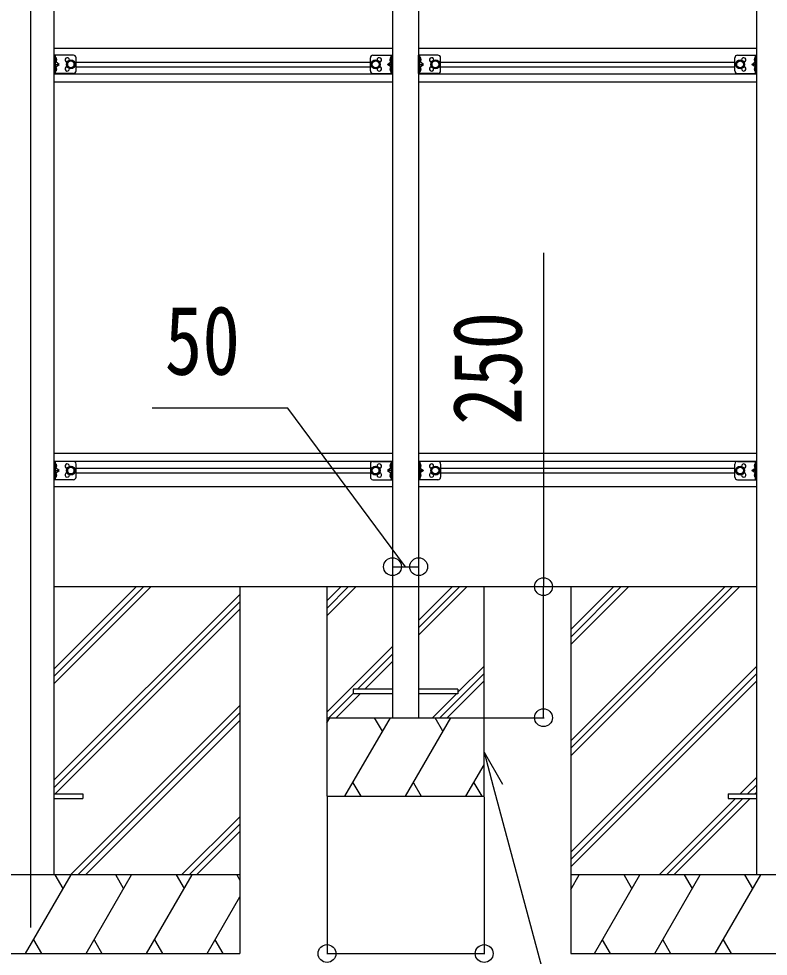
# Model space of a CAD drawing. Units: millimetres, scale not verified. Extents: x -16820 to 16820, y -11880 to 11880.
# Drawn here: x 220 to 1651, y -5350 to -3561 of the extents above; entities that cross this region are included whole.
import ezdxf
from ezdxf.enums import TextEntityAlignment as Align

# ---------------------------------------------------------------- set-up
doc = ezdxf.new("R2010")
doc.units = ezdxf.units.MM
doc.header["$LTSCALE"] = 40
for name, color, linetype in [('0-3_YKK_12', 2, 'Continuous'), ('0-4_YKK_13', 4, 'Continuous'), ('0-5_YKK_A1', 4, 'Continuous'), ('0-6_YKK_D', 6, 'Continuous')]:
    doc.layers.add(name, color=color, linetype=linetype)
doc.styles.add('ＭＳ ゴシック', font='')
doc.styles.get('ＭＳ ゴシック').set_extended_font_data('MS Gothic')

msp = doc.modelspace()

# ---------------------------------------------------------------- linework, layer by layer
at = {"layer": '0-3_YKK_12'}
msp.add_line((242.3, -2551.37), (242.3, -5294.93), dxfattribs=at)
at = {"layer": '0-4_YKK_13'}
for p, q in [((287.5, -3665.93), (287.5, -3630.93)), ((324.5, -3630.93), (287.5, -3630.93)), ((290, -3665.93), (290, -3630.93)), ((896.3, -3630.93), (933.3, -3630.93)), ((930.8, -3665.93), (930.8, -3630.93)), ((933.3, -3665.93), (933.3, -3630.93)), ((983.3, -3665.93), (983.3, -3630.93)), ((1020.3, -3630.93), (983.3, -3630.93)), ((985.8, -3665.93), (985.8, -3630.93)), ((1592.1, -3630.93), (1629.1, -3630.93)), ((1626.6, -3665.93), (1626.6, -3630.93)), ((1629.1, -3665.93), (1629.1, -3630.93)), ((290.02, -3638.29), (289.41, -3639.43)), ((290.02, -3640.58), (289.41, -3639.43)), ((290, -3634.73), (290.29, -3634.73)), ((290, -3634.73), (290, -3644.13)), ((290.29, -3644.13), (290, -3644.13)), ((290, -3648.43), (297, -3648.43)), ((292.11, -3637.28), (290.09, -3638.29)), ((292.11, -3641.58), (290.09, -3640.58)), ((290.29, -3634.73), (290.29, -3644.13)), ((329.5, -3660.93), (329.5, -3635.93)), ((891.3, -3660.93), (891.3, -3635.93)), ((894.8, -3644.68), (901.3, -3640.93)), ((930.8, -3648.43), (923.8, -3648.43)), ((928.69, -3637.28), (930.7, -3638.29)), ((928.69, -3641.58), (930.7, -3640.58)), ((930.8, -3634.73), (930.51, -3634.73)), ((930.51, -3634.73), (930.51, -3644.13)), ((930.51, -3644.13), (930.8, -3644.13)), ((930.77, -3638.29), (931.38, -3639.43)), ((930.77, -3640.58), (931.38, -3639.43)), ((930.8, -3634.73), (930.8, -3644.13)), ((985.82, -3638.29), (985.21, -3639.43)), ((985.82, -3640.58), (985.21, -3639.43)), ((985.8, -3634.73), (986.09, -3634.73)), ((985.8, -3634.73), (985.8, -3644.13)), ((986.09, -3644.13), (985.8, -3644.13)), ((985.8, -3648.43), (992.8, -3648.43)), ((987.91, -3637.28), (985.89, -3638.29)), ((987.91, -3641.58), (985.89, -3640.58)), ((986.09, -3634.73), (986.09, -3644.13)), ((1021.8, -3644.68), (1015.3, -3640.93)), ((1025.3, -3660.93), (1025.3, -3635.93)), ((1587.1, -3660.93), (1587.1, -3635.93)), ((1626.6, -3648.43), (1619.6, -3648.43)), ((1624.49, -3637.28), (1626.51, -3638.29)), ((1624.49, -3641.58), (1626.51, -3640.58)), ((1626.6, -3634.73), (1626.31, -3634.73)), ((1626.31, -3634.73), (1626.31, -3644.13)), ((1626.31, -3644.13), (1626.6, -3644.13)), ((1626.57, -3638.29), (1627.18, -3639.43)), ((1626.57, -3640.58), (1627.18, -3639.43)), ((1626.6, -3634.73), (1626.6, -3644.13)), ((1629.1, -3636.68), (1626.6, -3636.68)), ((1629.1, -3642.18), (1626.6, -3642.18)), ((324.5, -3665.93), (287.5, -3665.93)), ((290.02, -3656.29), (289.41, -3657.43)), ((290.02, -3658.58), (289.41, -3657.43)), ((290.29, -3652.73), (290, -3652.73)), ((290, -3662.13), (290, -3652.73)), ((290, -3662.13), (290.29, -3662.13)), ((292.11, -3655.28), (290.09, -3656.29)), ((292.11, -3659.58), (290.09, -3658.58)), ((290.29, -3662.13), (290.29, -3652.73)), ((896.3, -3665.93), (933.3, -3665.93)), ((928.69, -3655.28), (930.7, -3656.29)), ((928.69, -3659.58), (930.7, -3658.58)), ((930.51, -3652.73), (930.8, -3652.73)), ((930.51, -3662.13), (930.51, -3652.73)), ((930.8, -3662.13), (930.51, -3662.13)), ((930.77, -3656.29), (931.38, -3657.43)), ((930.77, -3658.58), (931.38, -3657.43)), ((930.8, -3662.13), (930.8, -3652.73)), ((1020.3, -3665.93), (983.3, -3665.93)), ((985.82, -3656.29), (985.21, -3657.43)), ((985.82, -3658.58), (985.21, -3657.43)), ((986.09, -3652.73), (985.8, -3652.73)), ((985.8, -3662.13), (985.8, -3652.73)), ((985.8, -3662.13), (986.09, -3662.13)), ((987.91, -3655.28), (985.89, -3656.29)), ((987.91, -3659.58), (985.89, -3658.58)), ((986.09, -3662.13), (986.09, -3652.73)), ((1592.1, -3665.93), (1629.1, -3665.93)), ((1624.49, -3655.28), (1626.51, -3656.29)), ((1624.49, -3659.58), (1626.51, -3658.58)), ((1626.31, -3652.73), (1626.6, -3652.73)), ((1626.31, -3662.13), (1626.31, -3652.73)), ((1626.6, -3662.13), (1626.31, -3662.13)), ((1626.57, -3656.29), (1627.18, -3657.43)), ((1626.57, -3658.58), (1627.18, -3657.43)), ((1626.6, -3662.13), (1626.6, -3652.73)), ((1629.1, -3654.68), (1626.6, -3654.68)), ((1629.1, -3660.18), (1626.6, -3660.18)), ((287.5, -4440.93), (287.5, -4405.93)), ((324.5, -4405.93), (287.5, -4405.93)), ((290.02, -4413.29), (289.41, -4414.43)), ((290.02, -4415.58), (289.41, -4414.43)), ((290, -4440.93), (290, -4405.93)), ((290, -4409.73), (290.29, -4409.73)), ((290, -4409.73), (290, -4419.13)), ((292.11, -4412.28), (290.09, -4413.29)), ((292.11, -4416.58), (290.09, -4415.58)), ((290.29, -4409.73), (290.29, -4419.13)), ((329.5, -4435.93), (329.5, -4410.93)), ((891.3, -4410.93), (891.3, -4435.93)), ((896.3, -4405.93), (933.3, -4405.93)), ((928.69, -4412.28), (930.7, -4413.29)), ((928.69, -4416.58), (930.7, -4415.58)), ((930.8, -4409.73), (930.51, -4409.73)), ((930.51, -4409.73), (930.51, -4419.13)), ((930.77, -4413.29), (931.38, -4414.43)), ((930.77, -4415.58), (931.38, -4414.43)), ((930.8, -4405.93), (930.8, -4440.93)), ((930.8, -4409.73), (930.8, -4419.13)), ((933.3, -4405.93), (933.3, -4440.93)), ((983.3, -4405.93), (983.3, -4440.93)), ((1020.3, -4405.93), (983.3, -4405.93)), ((985.82, -4413.29), (985.21, -4414.43)), ((985.82, -4415.58), (985.21, -4414.43)), ((985.8, -4405.93), (985.8, -4440.93)), ((985.8, -4409.73), (986.09, -4409.73)), ((985.8, -4409.73), (985.8, -4419.13)), ((987.91, -4412.28), (985.89, -4413.29)), ((987.91, -4416.58), (985.89, -4415.58)), ((986.09, -4409.73), (986.09, -4419.13)), ((1025.3, -4410.93), (1025.3, -4435.93)), ((1587.1, -4435.93), (1587.1, -4410.93)), ((1592.1, -4405.93), (1629.1, -4405.93)), ((1624.49, -4412.28), (1626.51, -4413.29)), ((1624.49, -4416.58), (1626.51, -4415.58)), ((1626.6, -4409.73), (1626.31, -4409.73)), ((1626.31, -4409.73), (1626.31, -4419.13)), ((1626.57, -4413.29), (1627.18, -4414.43)), ((1626.57, -4415.58), (1627.18, -4414.43)), ((1626.6, -4440.93), (1626.6, -4405.93)), ((1626.6, -4409.73), (1626.6, -4419.13)), ((1629.1, -4440.93), (1629.1, -4405.93)), ((290.02, -4431.29), (289.41, -4432.43)), ((290.02, -4433.58), (289.41, -4432.43)), ((290.29, -4419.13), (290, -4419.13)), ((290, -4423.43), (297, -4423.43)), ((290.29, -4427.73), (290, -4427.73)), ((290, -4437.13), (290, -4427.73)), ((292.11, -4430.28), (290.09, -4431.29)), ((292.11, -4434.58), (290.09, -4433.58)), ((290.29, -4437.13), (290.29, -4427.73)), ((894.8, -4427.19), (901.3, -4430.94)), ((930.8, -4423.43), (923.8, -4423.43)), ((928.69, -4430.28), (930.7, -4431.29)), ((928.69, -4434.58), (930.7, -4433.58)), ((930.51, -4419.13), (930.8, -4419.13)), ((930.51, -4427.73), (930.8, -4427.73)), ((930.51, -4437.13), (930.51, -4427.73)), ((930.77, -4431.29), (931.38, -4432.43)), ((930.77, -4433.58), (931.38, -4432.43)), ((930.8, -4437.13), (930.8, -4427.73)), ((985.82, -4431.29), (985.21, -4432.43)), ((985.82, -4433.58), (985.21, -4432.43)), ((986.09, -4419.13), (985.8, -4419.13)), ((985.8, -4423.43), (992.8, -4423.43)), ((986.09, -4427.73), (985.8, -4427.73)), ((985.8, -4437.13), (985.8, -4427.73)), ((987.91, -4430.28), (985.89, -4431.29)), ((987.91, -4434.58), (985.89, -4433.58)), ((986.09, -4437.13), (986.09, -4427.73)), ((1021.8, -4427.19), (1015.3, -4430.94)), ((1626.6, -4423.43), (1619.6, -4423.43)), ((1624.49, -4430.28), (1626.51, -4431.29)), ((1624.49, -4434.58), (1626.51, -4433.58)), ((1626.31, -4419.13), (1626.6, -4419.13)), ((1626.31, -4427.73), (1626.6, -4427.73)), ((1626.31, -4437.13), (1626.31, -4427.73)), ((1626.57, -4431.29), (1627.18, -4432.43)), ((1626.57, -4433.58), (1627.18, -4432.43)), ((1626.6, -4437.13), (1626.6, -4427.73)), ((324.5, -4440.93), (287.5, -4440.93)), ((290, -4437.13), (290.29, -4437.13)), ((896.3, -4440.93), (933.3, -4440.93)), ((930.8, -4437.13), (930.51, -4437.13)), ((1020.3, -4440.93), (983.3, -4440.93)), ((985.8, -4437.13), (986.09, -4437.13)), ((1592.1, -4440.93), (1629.1, -4440.93)), ((1626.6, -4437.13), (1626.31, -4437.13)), ((858.3, -4840.43), (858.3, -4849.43)), ((933.3, -4840.43), (858.3, -4840.43)), ((1058.3, -4840.43), (983.3, -4840.43)), ((1058.3, -4840.43), (1058.3, -4849.43)), ((933.3, -4849.43), (858.3, -4849.43)), ((1058.3, -4849.43), (983.3, -4849.43)), ((287.3, -5040.43), (342.1, -5040.43)), ((342.1, -5040.43), (342.1, -5049.43)), ((1574.1, -5040.43), (1574.1, -5049.43)), ((1574.1, -5040.43), (1628.9, -5040.43)), ((287.3, -5049.43), (342.1, -5049.43)), ((1574.1, -5049.43), (1628.9, -5049.43))]:
    msp.add_line(p, q, dxfattribs=at)
for points in [[(290.6, -3653.01), (297, -3648.43), (290.6, -3643.86)], [(901.3, -3640.93), (907.8, -3644.68), (907.8, -3652.19), (901.3, -3655.94), (894.8, -3652.19)], [(930.2, -3653.01), (923.8, -3648.43), (930.2, -3643.86)], [(986.4, -3653.01), (992.8, -3648.43), (986.4, -3643.86)], [(1015.3, -3640.93), (1008.8, -3644.68), (1008.8, -3652.19), (1015.3, -3655.94), (1021.8, -3652.19)], [(1626, -3653.01), (1619.6, -3648.43), (1626, -3643.86)], [(901.3, -4430.94), (907.8, -4427.19), (907.8, -4419.68), (901.3, -4415.93), (894.8, -4419.68)], [(1015.3, -4430.94), (1008.8, -4427.19), (1008.8, -4419.68), (1015.3, -4415.93), (1021.8, -4419.68)], [(290.6, -4428.01), (297, -4423.43), (290.6, -4418.86)], [(930.2, -4418.86), (923.8, -4423.43), (930.2, -4428.01)], [(986.4, -4418.86), (992.8, -4423.43), (986.4, -4428.01)], [(1626, -4428.01), (1619.6, -4423.43), (1626, -4418.86)]]:
    msp.add_lwpolyline(points, dxfattribs=at)
for points in [[(319.5, -3640.93), (313, -3644.68), (313, -3652.19), (319.5, -3655.94), (326, -3652.19), (326, -3644.68)], [(1597.1, -3640.93), (1603.6, -3644.68), (1603.6, -3652.19), (1597.1, -3655.94), (1590.6, -3652.19), (1590.6, -3644.68)], [(319.5, -4415.93), (313, -4419.68), (313, -4427.19), (319.5, -4430.94), (326, -4427.19), (326, -4419.68)], [(1597.1, -4415.93), (1603.6, -4419.68), (1603.6, -4427.19), (1597.1, -4430.94), (1590.6, -4427.19), (1590.6, -4419.68)]]:
    msp.add_lwpolyline(points, close=True, dxfattribs=at)
for centre, radius in [((319.5, -3648.43), 8.5), ((319.5, -3648.43), 7.5), ((319.5, -3648.43), 6.5), ((901.3, -3648.43), 8.5), ((901.3, -3648.43), 7.5), ((901.3, -3648.43), 6.5), ((1015.3, -3648.43), 8.5), ((1015.3, -3648.43), 7.5), ((1015.3, -3648.43), 6.5), ((1597.1, -3648.43), 8.5), ((1597.1, -3648.43), 7.5), ((1597.1, -3648.43), 6.5), ((319.5, -4423.43), 8.5), ((319.5, -4423.43), 7.5), ((319.5, -4423.43), 6.5), ((901.3, -4423.43), 8.5), ((901.3, -4423.43), 7.5), ((901.3, -4423.43), 6.5), ((1015.3, -4423.43), 8.5), ((1015.3, -4423.43), 7.5), ((1015.3, -4423.43), 6.5), ((1597.1, -4423.43), 8.5), ((1597.1, -4423.43), 7.5), ((1597.1, -4423.43), 6.5)]:
    msp.add_circle(centre, radius, dxfattribs=at)
for centre, radius, start, end in [((324.5, -3635.93), 5, 0, 90), ((896.3, -3635.93), 5, 89.99978, 179.99978), ((1020.3, -3635.93), 5, 0, 90), ((1592.1, -3635.93), 5, 90, 180), ((286.4, -3639.43), 6.1, 309.60193, 50.39807), ((312.5, -3639.93), 4.25, 353.70569, 265.23923), ((908.3, -3639.93), 4.25, 274.76055, 186.29409), ((934.4, -3639.43), 6.1, 129.6017, 230.39785), ((982.2, -3639.43), 6.1, 309.60193, 50.39807), ((1008.3, -3639.93), 4.25, 353.70569, 265.23923), ((1604.1, -3639.93), 4.25, 274.76077, 186.29431), ((1630.2, -3639.43), 6.1, 129.60193, 230.39807), ((286.4, -3657.43), 6.1, 309.60193, 50.39807), ((312.5, -3656.93), 4.25, 94.76077, 6.29431), ((324.5, -3660.93), 5, 270, 0), ((896.3, -3660.93), 5, 179.99978, 269.99978), ((908.3, -3656.93), 4.25, 173.70547, 85.23901), ((934.4, -3657.43), 6.1, 129.6017, 230.39785), ((982.2, -3657.43), 6.1, 309.60193, 50.39807), ((1008.3, -3656.93), 4.25, 94.76077, 6.29431), ((1020.3, -3660.93), 5, 270, 0), ((1592.1, -3660.93), 5, 180, 270), ((1604.1, -3656.93), 4.25, 173.70569, 85.23923), ((1630.2, -3657.43), 6.1, 129.60193, 230.39807), ((286.4, -4414.43), 6.1, 309.60193, 50.39807), ((312.5, -4414.93), 4.25, 353.70569, 265.23923), ((324.5, -4410.93), 5, 0, 90), ((896.3, -4410.93), 5, 90.00022, 180.00022), ((908.3, -4414.93), 4.25, 274.76099, 186.29453), ((934.4, -4414.43), 6.1, 129.60215, 230.3983), ((982.2, -4414.43), 6.1, 309.60193, 50.39807), ((1008.3, -4414.93), 4.25, 353.70569, 265.23923), ((1020.3, -4410.93), 5, 0, 90), ((1592.1, -4410.93), 5, 90, 180), ((1604.1, -4414.93), 4.25, 274.76077, 186.29431), ((1630.2, -4414.43), 6.1, 129.60193, 230.39807), ((286.4, -4432.43), 6.1, 309.60193, 50.39807), ((312.5, -4431.93), 4.25, 94.76077, 6.29431), ((324.5, -4435.93), 5, 270, 0), ((896.3, -4435.93), 5, 180.00022, 270.00022), ((908.3, -4431.93), 4.25, 173.70591, 85.23945), ((934.4, -4432.43), 6.1, 129.60215, 230.3983), ((982.2, -4432.43), 6.1, 309.60193, 50.39807), ((1008.3, -4431.93), 4.25, 94.76077, 6.29431), ((1020.3, -4435.93), 5, 270, 0), ((1592.1, -4435.93), 5, 180, 270), ((1604.1, -4431.93), 4.25, 173.70569, 85.23923), ((1630.2, -4432.43), 6.1, 129.60193, 230.39807)]:
    msp.add_arc(centre, radius, start, end, dxfattribs=at)
at = {"layer": '0-5_YKK_A1'}
for p, q in [((287.5, -5194.93), (287.5, -2515.93)), ((1629.1, -5194.93), (1629.1, -2515.93)), ((933.3, -2534.71), (933.3, -4894.93)), ((983.3, -2534.71), (983.3, -4894.93)), ((933.3, -3617.93), (287.5, -3617.93)), ((1629.1, -3617.93), (983.3, -3617.93)), ((329.5, -3643.93), (891.3, -3643.93)), ((1025.3, -3643.93), (1587.1, -3643.93)), ((287.5, -3666.43), (933.3, -3666.43)), ((329.5, -3652.93), (891.3, -3652.93)), ((983.3, -3666.43), (1629.1, -3666.43)), ((1025.3, -3652.93), (1587.1, -3652.93)), ((287.5, -3681.93), (933.3, -3681.93)), ((983.3, -3681.93), (1629.1, -3681.93)), ((287.5, -4389.93), (933.3, -4389.93)), ((983.3, -4389.93), (1629.1, -4389.93)), ((287.5, -4405.43), (933.3, -4405.43)), ((983.3, -4405.43), (1629.1, -4405.43)), ((329.5, -4418.93), (891.3, -4418.93)), ((329.5, -4427.93), (891.3, -4427.93)), ((1025.3, -4418.93), (1587.1, -4418.93)), ((1025.3, -4427.93), (1587.1, -4427.93)), ((287.5, -4453.93), (933.3, -4453.93)), ((983.3, -4453.93), (1629.1, -4453.93)), ((287.3, -4830.56), (472.93, -4644.93)), ((287.3, -4816.42), (458.79, -4644.93)), ((287.3, -4802.28), (444.65, -4644.93)), ((287.5, -4644.93), (1629.1, -4644.93)), ((642.1, -4644.93), (642.1, -5344.93)), ((808.3, -4644.93), (808.3, -5044.93)), ((808.3, -4672.28), (835.65, -4644.93)), ((808.3, -4686.42), (849.79, -4644.93)), ((808.3, -4700.57), (863.93, -4644.93)), ((983.3, -4737.7), (1076.06, -4644.93)), ((983.3, -4723.56), (1061.92, -4644.93)), ((983.3, -4709.41), (1047.78, -4644.93)), ((1108.3, -5044.93), (1108.3, -4644.93)), ((1274.1, -4644.93), (1274.1, -5344.93)), ((1274.1, -4939.11), (1568.28, -4644.93)), ((1274.1, -4953.25), (1582.42, -4644.93)), ((1274.1, -4967.39), (1596.56, -4644.93)), ((1274.1, -4755.26), (1384.43, -4644.93)), ((1274.1, -4741.12), (1370.29, -4644.93)), ((1274.1, -4726.98), (1356.15, -4644.93)), ((287.3, -5014.41), (642.1, -4659.61)), ((287.3, -5028.55), (642.1, -4673.76)), ((289.56, -5040.43), (642.1, -4687.9)), ((808.3, -4884.41), (933.3, -4759.41)), ((866.42, -4840.43), (933.3, -4773.56)), ((880.56, -4840.43), (933.3, -4787.7)), ((1024.05, -4894.93), (1108.3, -4810.69)), ((1058.3, -4846.55), (1108.3, -4796.55)), ((1274.1, -5151.24), (1628.9, -4796.44)), ((1274.1, -5165.38), (1628.9, -4810.59)), ((1038.19, -4894.93), (1108.3, -4824.83)), ((1274.1, -5179.53), (1628.9, -4824.73)), ((811.92, -4894.93), (858.3, -4848.56)), ((826.06, -4894.93), (871.56, -4849.43)), ((1009.91, -4894.93), (1055.41, -4849.43)), ((318.91, -5194.93), (642.1, -4871.74)), ((333.05, -5194.93), (642.1, -4885.89)), ((347.19, -5194.93), (642.1, -4900.03)), ((808.3, -4904.75), (813.97, -4894.93)), ((808.3, -4894.93), (1108.3, -4894.93)), ((842.83, -5044.93), (929.44, -4894.93)), ((914.43, -4920.92), (899.43, -4894.93)), ((958.3, -5044.93), (1044.91, -4894.93)), ((1029.9, -4920.92), (1014.9, -4894.93)), ((1073.77, -5044.93), (1108.3, -4985.13)), ((857.83, -5018.95), (872.83, -5044.93)), ((973.3, -5018.95), (988.3, -5044.93)), ((1088.77, -5018.95), (1103.77, -5044.93)), ((1597.04, -5040.43), (1628.9, -5008.58)), ((1611.18, -5040.43), (1628.9, -5022.72)), ((1625.32, -5040.43), (1628.9, -5036.86)), ((808.3, -5044.93), (1108.3, -5044.93)), ((1442.54, -5194.93), (1588.04, -5049.43)), ((1456.68, -5194.93), (1602.18, -5049.43)), ((1470.82, -5194.93), (1616.32, -5049.43)), ((531.04, -5194.93), (642.1, -5083.87)), ((545.18, -5194.93), (642.1, -5098.02)), ((559.32, -5194.93), (642.1, -5112.16)), ((642.1, -5194.93), (-157.9, -5194.93)), ((233.25, -5344.93), (319.86, -5194.93)), ((304.86, -5220.91), (289.86, -5194.93)), ((348.73, -5344.93), (435.33, -5194.93)), ((420.33, -5220.91), (405.33, -5194.93)), ((464.2, -5344.93), (550.8, -5194.93)), ((520.8, -5194.93), (535.8, -5220.91)), ((636.27, -5194.93), (642.1, -5205.03)), ((2074.1, -5194.93), (1274.1, -5194.93)), ((1274.1, -5222.44), (1289.98, -5194.93)), ((1318.84, -5344.93), (1405.45, -5194.93)), ((1390.45, -5220.91), (1375.45, -5194.93)), ((1434.31, -5344.93), (1520.92, -5194.93)), ((1505.92, -5220.92), (1490.91, -5194.93)), ((1549.78, -5344.93), (1636.39, -5194.93)), ((1621.39, -5220.91), (1606.39, -5194.93)), ((579.67, -5344.93), (642.1, -5236.8)), ((248.25, -5318.95), (263.25, -5344.93)), ((363.72, -5318.95), (378.72, -5344.93)), ((479.19, -5318.95), (494.19, -5344.93)), ((594.66, -5318.95), (609.66, -5344.93)), ((1333.84, -5318.95), (1348.84, -5344.93)), ((1449.31, -5318.95), (1464.31, -5344.93)), ((1564.78, -5318.95), (1579.78, -5344.93)), ((-157.9, -5344.93), (642.1, -5344.93)), ((1274.1, -5344.93), (2074.1, -5344.93))]:
    msp.add_line(p, q, dxfattribs=at)
at = {"layer": '0-6_YKK_D'}
for p, q in [((1221.73, -4007.81), (1221.73, -4644.93)), ((933.5, -4606.86), (983.5, -4606.86)), ((1109.3, -4644.93), (1222.73, -4644.93)), ((1221.73, -4894.93), (1221.73, -4644.93)), ((1109.3, -4894.93), (1222.73, -4894.93)), ((808.5, -5045.93), (808.5, -5345.93)), ((1108.5, -5045.93), (1108.5, -5345.93)), ((808.5, -5344.93), (1108.5, -5344.93))]:
    msp.add_line(p, q, dxfattribs=at)
for points in [[(958.5, -4606.86), (733.94, -4304.24), (474.74, -4304.24)], [(1108.34, -5031.15), (1108.3, -4960.75), (1143.53, -5021.7)], [(1108.3, -4960.75), (1125.94, -5026.43), (1614.35, -6844.93), (2936.51, -6844.93)]]:
    msp.add_lwpolyline(points, dxfattribs=at)
for centre in [(933.5, -4606.86), (983.5, -4606.86), (1221.73, -4644.93), (1221.73, -4894.93), (808.5, -5344.93), (1108.5, -5344.93)]:
    msp.add_circle(centre, 17, dxfattribs=at)

# ---------------------------------------------------------------- texts
at = {"layer": '0-6_YKK_D', "style": 'ＭＳ ゴシック', "width": 0.8}
msp.add_text('50', height=132, dxfattribs=at).set_placement((498.74, -4280.24), align=Align.BOTTOM_LEFT)
msp.add_text('250', height=132, rotation=90, dxfattribs=at).set_placement((1219.73, -4336.21), align=Align.BOTTOM_LEFT)

doc.saveas('drawing.dxf')
